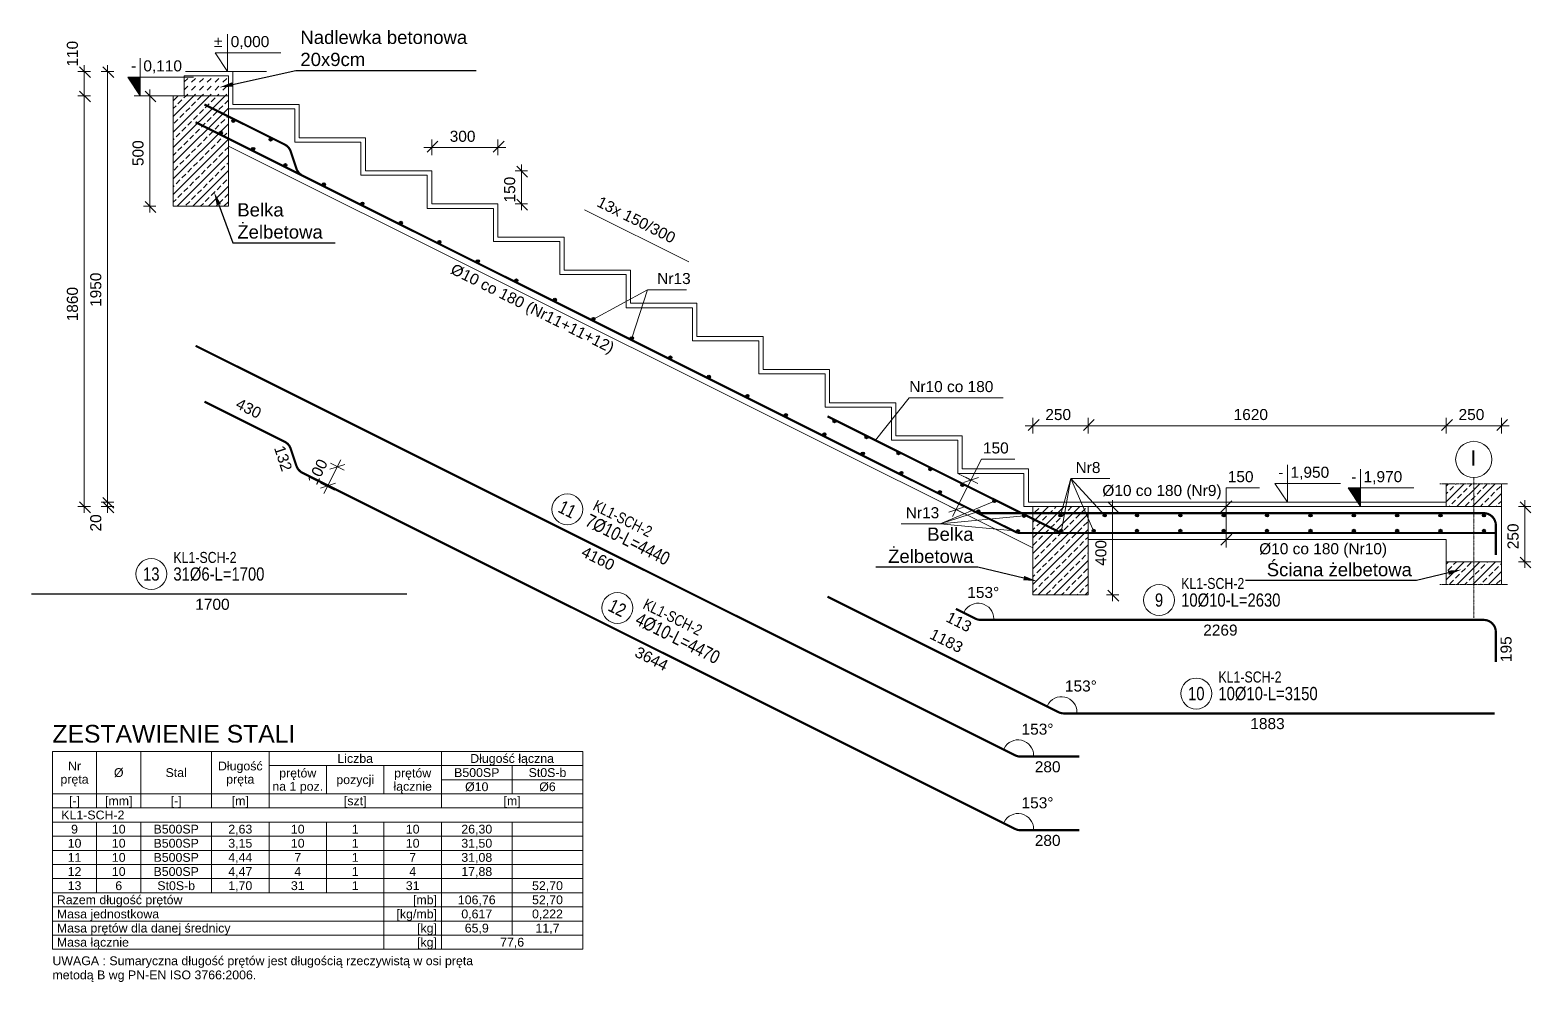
# Model space of a CAD drawing. Header units: millimetres. Extents: x 647 to 146539, y -131215 to 59.
# Drawn here: x 67405 to 74197, y -52421 to -48110 of the extents above; entities that cross this region are included whole.
import ezdxf
from ezdxf import colors
from ezdxf.entities.mleader import LeaderData, LeaderLine
from ezdxf.enums import TextEntityAlignment as Align
from ezdxf.math import Vec2, Vec3

# ---------------------------------------------------------------- set-up
doc = ezdxf.new("R2010")
doc.units = ezdxf.units.MM
for name, pattern in [('_DASH', [10, 8, -2]), ('DASHDOT', [1, 0.5, -0.25, 0, -0.25]), ('DASHED', [0.75, 0.5, -0.25])]:
    doc.linetypes.add(name, pattern=pattern)
for name, color, linetype, lineweight in [('e-cad_cienkie', 4, 'Continuous', 9), ('e-cad_opisy', 2, 'Continuous', 18), ('e-cad_prety_widok', 1, 'Continuous', 40), ('G-Bloki', 221, 'Continuous', 5), ('G-Cienka', 4, 'Continuous', 9), ('G-Kreskowanie', 9, 'Continuous', 5), ('G-Obrys', 3, 'Continuous', 20), ('G-Opisy', 2, 'Continuous', 18), ('G-Osie', 6, 'DASHDOT', 9), ('G-Przerywana', 8, 'DASHED', 15), ('G-Strzemiona', 6, 'Continuous', 25), ('G-Wymiary', 4, 'Continuous', 9)]:
    doc.layers.add(name, color=color, linetype=linetype, lineweight=lineweight)
doc.layers.add('e-cad_rzutnie', color=61, linetype='Continuous', lineweight=5, plot=False)
doc.layers.add('G-Prety', color=1, linetype='Continuous')
doc.styles.add('Arial-GG', font='arial.ttf')
doc.styles.add('e-cad_1', font='arial.ttf')
doc.styles.get("Standard").update_dxf_attribs({"font": 'arial.ttf'})
pattern_1 = [(45, (-1487807.43, 726040.95), (-35.355339, 35.355339), []), (45, (-1487772.073, 726040.95), (-35.355339, 35.355339), [25, -12.5])]

# ---------------------------------------------------------------- blocks, each defined once
blk = doc.blocks.new('e-cad_ZelbetOpis_7')
blk.add_circle((5, 4.5), 3.5)
at = {"layer": 'e-cad_opisy', "style": 'e-cad_1', "width": 0.8}
blk.add_attdef('NR', text='', height=3, dxfattribs=at).set_placement((5, 3), align=Align.CENTER)
for tag, p in [('OPIS_1', (10, 3)), ('UWAGI', (10, -6))]:
    blk.add_attdef(tag, p, '', height=3, dxfattribs=at)
at = {"layer": 'e-cad_opisy', "style": 'e-cad_1', "width": 0.8, "flags": 1}
for tag, p in [('SREDNICA', (0, -15)), ('DLUGOSC', (0, -20)), ('SZT', (0, -25)), ('GATUNEK_STALI', (0, -30)), ('KLASA_STALI', (0, -35)), ('OPIS_2', (0, -40)), ('KOD', (0, -50)), ('HAK_1', (0, -55)), ('HAK_2', (0, -60)), ('A', (0, -65)), ('B', (0, -70)), ('C', (0, -75)), ('D', (0, -80)), ('E', (0, -85)), ('F', (0, -90)), ('R', (0, -95)), ('HAK_1_DLUGOSC', (0, -100)), ('HAK_2_DLUGOSC', (0, -105)), ('KIERUNEK', (0, -110))]:
    blk.add_attdef(tag, p, '', height=3, dxfattribs=at)
at = {"layer": 'e-cad_rzutnie', "style": 'e-cad_1', "width": 0.8}
blk.add_attdef('POZYCJA', (10, 7), '', height=2.5, dxfattribs=at)
blk = doc.blocks.new('Z$W@#13FE181F')
at = {"layer": 'G-Prety'}
h = blk.add_hatch(color=2, dxfattribs=at)
edge = h.paths.add_edge_path()
edge.add_arc((-1994.8, 210), 7.05, 0, 360)
h = blk.add_hatch(color=2, dxfattribs=at)
edge = h.paths.add_edge_path()
edge.add_arc((-1794.8, 210), 7.05, 0, 360)
h = blk.add_hatch(color=2, dxfattribs=at)
edge = h.paths.add_edge_path()
edge.add_arc((-1648.6, 210), 7.05, 0, 360)
h = blk.add_hatch(color=2, dxfattribs=at)
edge = h.paths.add_edge_path()
edge.add_arc((-1452.4, 210), 7.05, 0, 360)
h = blk.add_hatch(color=2, dxfattribs=at)
edge = h.paths.add_edge_path()
edge.add_arc((-1256.2, 210), 7.05, 0, 360)
h = blk.add_hatch(color=2, dxfattribs=at)
edge = h.paths.add_edge_path()
edge.add_arc((-1060, 210), 7.05, 0, 360)
h = blk.add_hatch(color=2, dxfattribs=at)
edge = h.paths.add_edge_path()
edge.add_arc((-863.8, 210), 7.05, 0, 360)
h = blk.add_hatch(color=2, dxfattribs=at)
edge = h.paths.add_edge_path()
edge.add_arc((-667.6, 210), 7.05, 0, 360)
h = blk.add_hatch(color=2, dxfattribs=at)
edge = h.paths.add_edge_path()
edge.add_arc((-471.4, 210), 7.05, 0, 360)
h = blk.add_hatch(color=2, dxfattribs=at)
edge = h.paths.add_edge_path()
edge.add_arc((-275.2, 210), 7.05, 0, 360)
h = blk.add_hatch(color=2, dxfattribs=at)
edge = h.paths.add_edge_path()
edge.add_arc((-79, 210), 7.05, 0, 360)
h = blk.add_hatch(color=2, dxfattribs=at)
edge = h.paths.add_edge_path()
edge.add_arc((-1991, 140), 7.05, 0, 360)
h = blk.add_hatch(color=2, dxfattribs=at)
edge = h.paths.add_edge_path()
edge.add_arc((-1844.8, 140), 7.05, 0, 360)
h = blk.add_hatch(color=2, dxfattribs=at)
edge = h.paths.add_edge_path()
edge.add_arc((-1648.6, 140), 7.05, 0, 360)
h = blk.add_hatch(color=2, dxfattribs=at)
edge = h.paths.add_edge_path()
edge.add_arc((-1452.4, 140), 7.05, 0, 360)
h = blk.add_hatch(color=2, dxfattribs=at)
edge = h.paths.add_edge_path()
edge.add_arc((-1256.2, 140), 7.05, 0, 360)
h = blk.add_hatch(color=2, dxfattribs=at)
edge = h.paths.add_edge_path()
edge.add_arc((-1060, 140), 7.05, 0, 360)
h = blk.add_hatch(color=2, dxfattribs=at)
edge = h.paths.add_edge_path()
edge.add_arc((-863.8, 140), 7.05, 0, 360)
h = blk.add_hatch(color=2, dxfattribs=at)
edge = h.paths.add_edge_path()
edge.add_arc((-667.6, 140), 7.05, 0, 360)
h = blk.add_hatch(color=2, dxfattribs=at)
edge = h.paths.add_edge_path()
edge.add_arc((-471.4, 140), 7.05, 0, 360)
h = blk.add_hatch(color=2, dxfattribs=at)
edge = h.paths.add_edge_path()
edge.add_arc((-275.2, 140), 7.05, 0, 360)
h = blk.add_hatch(color=2, dxfattribs=at)
edge = h.paths.add_edge_path()
edge.add_arc((-79, 140), 7.05, 0, 360)
at = {"layer": 'G-Prety', "color": 2}
for centre in [(-1994.8, 210), (-1794.8, 210), (-1648.6, 210), (-1452.4, 210), (-1256.2, 210), (-1060, 210), (-863.8, 210), (-667.6, 210), (-471.4, 210), (-275.2, 210), (-79, 210), (-1991, 140), (-1844.8, 140), (-1648.6, 140), (-1452.4, 140), (-1256.2, 140), (-1060, 140), (-863.8, 140), (-667.6, 140), (-471.4, 140), (-275.2, 140), (-79, 140)]:
    blk.add_circle(centre, 7.05, dxfattribs=at)

msp = doc.modelspace()

# ---------------------------------------------------------------- hatches: boundary and pattern name
at = {"layer": 'G-Kreskowanie'}
for points in [[(67903.85, -48323.05), (67847.4, -48323.05), (67903.85, -48407.72)], [(73425.27, -50183.04), (73368.82, -50183.04), (73425.27, -50267.71)]]:
    msp.add_hatch(color=256, dxfattribs=at).paths.add_polyline_path(points)
h = msp.add_hatch(dxfattribs=at)
h.set_pattern_fill('DASH', color=256, scale=200, angle=45, style=0)
h.set_pattern_definition([(45, (-1487887.428, 726040.948), (0, 35.35533906), [25, -25])])
h.paths.add_polyline_path([(68302.65, -48317.72), (68102.65, -48317.72), (68102.65, -48407.72), (68302.65, -48407.72)])
at = {"layer": 'G-Kreskowanie', "ltscale": 0.8}
h = msp.add_hatch(dxfattribs=at)
h.set_pattern_fill('ANSI33', color=256, scale=200, style=0)
h.set_pattern_definition([(45, (-1487887.43, 726040.95), (-35.355339, 35.355339), []), (45, (-1487852.073, 726040.95), (-35.355339, 35.355339), [25, -12.5])])
h.paths.add_polyline_path([(68302.65, -48907.72), (68302.65, -48407.72), (68052.65, -48407.72), (68052.65, -48907.72)])
at = {"layer": 'G-Kreskowanie'}
h = msp.add_hatch(color=256, dxfattribs=at)
edge = h.paths.add_edge_path()
edge.add_arc((68324.73, -48521.24), 7.05, 0, 360)
h = msp.add_hatch(color=256, dxfattribs=at)
edge = h.paths.add_edge_path()
edge.add_arc((68268.64, -48575.93), 7.05, 0, 360)
h = msp.add_hatch(color=256, dxfattribs=at)
edge = h.paths.add_edge_path()
edge.add_arc((68493.73, -48605.74), 7.05, 0, 360)
h = msp.add_hatch(color=256, dxfattribs=at)
edge = h.paths.add_edge_path()
edge.add_arc((68414.64, -48648.93), 7.05, 0, 360)
h = msp.add_hatch(color=256, dxfattribs=at)
edge = h.paths.add_edge_path()
edge.add_arc((68560.64, -48721.93), 7.05, 0, 360)
h = msp.add_hatch(color=256, dxfattribs=at)
edge = h.paths.add_edge_path()
edge.add_arc((68734.84, -48809.03), 7.05, 0, 360)
h = msp.add_hatch(color=256, dxfattribs=at)
edge = h.paths.add_edge_path()
edge.add_arc((68909.04, -48896.13), 7.05, 0, 360)
h = msp.add_hatch(color=256, dxfattribs=at)
edge = h.paths.add_edge_path()
edge.add_arc((69083.23, -48983.23), 7.05, 0, 360)
h = msp.add_hatch(color=256, dxfattribs=at)
edge = h.paths.add_edge_path()
edge.add_arc((69257.43, -49070.33), 7.05, 0, 360)
h = msp.add_hatch(color=256, dxfattribs=at)
edge = h.paths.add_edge_path()
edge.add_arc((69431.63, -49157.42), 7.05, 0, 360)
h = msp.add_hatch(color=256, dxfattribs=at)
edge = h.paths.add_edge_path()
edge.add_arc((69605.83, -49244.52), 7.05, 0, 360)
h = msp.add_hatch(color=256, dxfattribs=at)
edge = h.paths.add_edge_path()
edge.add_arc((69780.02, -49331.62), 7.05, 0, 360)
h = msp.add_hatch(color=256, dxfattribs=at)
edge = h.paths.add_edge_path()
edge.add_arc((69954.22, -49418.72), 7.05, 0, 360)
h = msp.add_hatch(color=256, dxfattribs=at)
edge = h.paths.add_edge_path()
edge.add_arc((70128.42, -49505.82), 7.05, 0, 360)
h = msp.add_hatch(color=256, dxfattribs=at)
edge = h.paths.add_edge_path()
edge.add_arc((70302.62, -49592.92), 7.05, 0, 360)
h = msp.add_hatch(color=256, dxfattribs=at)
edge = h.paths.add_edge_path()
edge.add_arc((70476.82, -49680.02), 7.05, 0, 360)
h = msp.add_hatch(color=256, dxfattribs=at)
edge = h.paths.add_edge_path()
edge.add_arc((70651.01, -49767.12), 7.05, 0, 360)
h = msp.add_hatch(color=256, dxfattribs=at)
edge = h.paths.add_edge_path()
edge.add_arc((70825.21, -49854.22), 7.05, 0, 360)
h = msp.add_hatch(color=256, dxfattribs=at)
edge = h.paths.add_edge_path()
edge.add_arc((71045.35, -49881.55), 7.05, 0, 360)
h = msp.add_hatch(color=256, dxfattribs=at)
edge = h.paths.add_edge_path()
edge.add_arc((70999.41, -49941.31), 7.05, 0, 360)
h = msp.add_hatch(color=256, dxfattribs=at)
edge = h.paths.add_edge_path()
edge.add_arc((71189.98, -49953.86), 7.05, 0, 360)
h = msp.add_hatch(color=256, dxfattribs=at)
edge = h.paths.add_edge_path()
edge.add_arc((71173.61, -50028.41), 7.05, 0, 360)
h = msp.add_hatch(color=256, dxfattribs=at)
edge = h.paths.add_edge_path()
edge.add_arc((71334.6, -50026.18), 7.05, 0, 360)
h = msp.add_hatch(color=256, dxfattribs=at)
edge = h.paths.add_edge_path()
edge.add_arc((71347.8, -50115.51), 7.05, 0, 360)
h = msp.add_hatch(color=256, dxfattribs=at)
edge = h.paths.add_edge_path()
edge.add_arc((71479.23, -50098.49), 7.05, 0, 360)
h = msp.add_hatch(color=256, dxfattribs=at)
edge = h.paths.add_edge_path()
edge.add_arc((71623.85, -50170.8), 7.05, 0, 360)
h = msp.add_hatch(dxfattribs=at)
h.set_pattern_fill('ANSI33', color=256, scale=200, style=0)
h.set_pattern_definition(pattern_1)
h.paths.add_polyline_path([(73812.65, -50164.85), (74062.65, -50164.85), (74062.65, -50267.72), (73812.65, -50267.72)])
h = msp.add_hatch(color=256, dxfattribs=at)
edge = h.paths.add_edge_path()
edge.add_arc((71522, -50202.61), 7.05, 0, 360)
h = msp.add_hatch(color=256, dxfattribs=at)
edge = h.paths.add_edge_path()
edge.add_arc((71768.48, -50243.11), 7.05, 0, 360)
h = msp.add_hatch(color=256, dxfattribs=at)
edge = h.paths.add_edge_path()
edge.add_arc((71696.2, -50289.71), 7.05, 0, 360)
h = msp.add_hatch(color=256, dxfattribs=at)
edge = h.paths.add_edge_path()
edge.add_arc((71902.65, -50310.19), 7.05, 0, 360)
at = {"layer": 'G-Kreskowanie', "ltscale": 0.8}
h = msp.add_hatch(dxfattribs=at)
h.set_pattern_fill('ANSI33', color=256, scale=200, style=0)
h.set_pattern_definition([(45, (-265258.766, -39218.98), (-35.355339, 35.355339), []), (45, (-265223.41, -39218.98), (-35.355339, 35.355339), [25, -12.5])])
h.paths.add_polyline_path([(71942.65, -50667.72), (72192.65, -50667.72), (72192.65, -50267.72), (71942.65, -50267.72)])
at = {"layer": 'G-Kreskowanie'}
h = msp.add_hatch(color=256, dxfattribs=at)
edge = h.paths.add_edge_path()
edge.add_arc((71875.09, -50379.15), 7.05, 0, 360)
h = msp.add_hatch(dxfattribs=at)
h.set_pattern_fill('ANSI33', color=256, scale=200, style=0)
h.set_pattern_definition(pattern_1)
h.paths.add_polyline_path([(73812.65, -50620.58), (74062.65, -50620.58), (74062.65, -50517.72), (73812.65, -50517.72)])

# ---------------------------------------------------------------- linework, layer by layer
at = {"layer": 'e-cad_cienkie', "ltscale": 0.8}
for points in [[(67506.57, -51568.55), (67706.57, -51568.55), (67706.57, -51376.55), (67506.57, -51376.55)], [(67706.57, -51568.55), (67906.57, -51568.55), (67906.57, -51376.55), (67706.57, -51376.55)], [(67906.57, -51568.55), (68226.57, -51568.55), (68226.57, -51376.55), (67906.57, -51376.55)], [(68226.57, -51568.55), (68486.57, -51568.55), (68486.57, -51376.55), (68226.57, -51376.55)], [(68486.57, -51440.55), (69266.57, -51440.55), (69266.57, -51376.55), (68486.57, -51376.55)], [(69266.57, -51440.55), (69906.57, -51440.55), (69906.57, -51376.55), (69266.57, -51376.55)], [(68486.57, -51568.55), (68746.57, -51568.55), (68746.57, -51440.55), (68486.57, -51440.55)], [(68746.57, -51568.55), (69006.57, -51568.55), (69006.57, -51440.55), (68746.57, -51440.55)], [(69006.57, -51568.55), (69266.57, -51568.55), (69266.57, -51440.55), (69006.57, -51440.55)], [(69266.57, -51504.55), (69586.57, -51504.55), (69586.57, -51440.55), (69266.57, -51440.55)], [(69586.57, -51504.55), (69906.57, -51504.55), (69906.57, -51440.55), (69586.57, -51440.55)], [(69266.57, -51568.55), (69586.57, -51568.55), (69586.57, -51504.55), (69266.57, -51504.55)], [(69586.57, -51568.55), (69906.57, -51568.55), (69906.57, -51504.55), (69586.57, -51504.55)], [(67506.57, -51632.55), (67706.57, -51632.55), (67706.57, -51568.55), (67506.57, -51568.55)], [(67706.57, -51632.55), (67906.57, -51632.55), (67906.57, -51568.55), (67706.57, -51568.55)], [(67906.57, -51632.55), (68226.57, -51632.55), (68226.57, -51568.55), (67906.57, -51568.55)], [(68226.57, -51632.55), (68486.57, -51632.55), (68486.57, -51568.55), (68226.57, -51568.55)], [(68486.57, -51632.55), (69266.57, -51632.55), (69266.57, -51568.55), (68486.57, -51568.55)], [(69266.57, -51632.55), (69906.57, -51632.55), (69906.57, -51568.55), (69266.57, -51568.55)], [(67506.57, -51696.55), (69906.57, -51696.55), (69906.57, -51632.55), (67506.57, -51632.55)], [(67506.57, -51760.55), (67706.57, -51760.55), (67706.57, -51696.55), (67506.57, -51696.55)], [(67706.57, -51760.55), (67906.57, -51760.55), (67906.57, -51696.55), (67706.57, -51696.55)], [(67906.57, -51760.55), (68226.57, -51760.55), (68226.57, -51696.55), (67906.57, -51696.55)], [(68226.57, -51760.55), (68486.57, -51760.55), (68486.57, -51696.55), (68226.57, -51696.55)], [(68486.57, -51760.55), (68746.57, -51760.55), (68746.57, -51696.55), (68486.57, -51696.55)], [(68746.57, -51760.55), (69006.57, -51760.55), (69006.57, -51696.55), (68746.57, -51696.55)], [(69006.57, -51760.55), (69266.57, -51760.55), (69266.57, -51696.55), (69006.57, -51696.55)], [(69266.57, -51760.55), (69586.57, -51760.55), (69586.57, -51696.55), (69266.57, -51696.55)], [(69586.57, -51760.55), (69906.57, -51760.55), (69906.57, -51696.55), (69586.57, -51696.55)], [(67506.57, -51824.55), (67706.57, -51824.55), (67706.57, -51760.55), (67506.57, -51760.55)], [(67706.57, -51824.55), (67906.57, -51824.55), (67906.57, -51760.55), (67706.57, -51760.55)], [(67906.57, -51824.55), (68226.57, -51824.55), (68226.57, -51760.55), (67906.57, -51760.55)], [(68226.57, -51824.55), (68486.57, -51824.55), (68486.57, -51760.55), (68226.57, -51760.55)], [(68486.57, -51824.55), (68746.57, -51824.55), (68746.57, -51760.55), (68486.57, -51760.55)], [(68746.57, -51824.55), (69006.57, -51824.55), (69006.57, -51760.55), (68746.57, -51760.55)], [(69006.57, -51824.55), (69266.57, -51824.55), (69266.57, -51760.55), (69006.57, -51760.55)], [(69266.57, -51824.55), (69586.57, -51824.55), (69586.57, -51760.55), (69266.57, -51760.55)], [(69586.57, -51824.55), (69906.57, -51824.55), (69906.57, -51760.55), (69586.57, -51760.55)], [(67506.57, -51888.55), (67706.57, -51888.55), (67706.57, -51824.55), (67506.57, -51824.55)], [(67706.57, -51888.55), (67906.57, -51888.55), (67906.57, -51824.55), (67706.57, -51824.55)], [(67906.57, -51888.55), (68226.57, -51888.55), (68226.57, -51824.55), (67906.57, -51824.55)], [(68226.57, -51888.55), (68486.57, -51888.55), (68486.57, -51824.55), (68226.57, -51824.55)], [(68486.57, -51888.55), (68746.57, -51888.55), (68746.57, -51824.55), (68486.57, -51824.55)], [(68746.57, -51888.55), (69006.57, -51888.55), (69006.57, -51824.55), (68746.57, -51824.55)], [(69006.57, -51888.55), (69266.57, -51888.55), (69266.57, -51824.55), (69006.57, -51824.55)], [(69266.57, -51888.55), (69586.57, -51888.55), (69586.57, -51824.55), (69266.57, -51824.55)], [(69586.57, -51888.55), (69906.57, -51888.55), (69906.57, -51824.55), (69586.57, -51824.55)], [(67506.57, -51952.55), (67706.57, -51952.55), (67706.57, -51888.55), (67506.57, -51888.55)], [(67506.57, -52016.55), (67706.57, -52016.55), (67706.57, -51952.55), (67506.57, -51952.55)], [(67706.57, -51952.55), (67906.57, -51952.55), (67906.57, -51888.55), (67706.57, -51888.55)], [(67706.57, -52016.55), (67906.57, -52016.55), (67906.57, -51952.55), (67706.57, -51952.55)], [(67906.57, -51952.55), (68226.57, -51952.55), (68226.57, -51888.55), (67906.57, -51888.55)], [(67906.57, -52016.55), (68226.57, -52016.55), (68226.57, -51952.55), (67906.57, -51952.55)], [(68226.57, -51952.55), (68486.57, -51952.55), (68486.57, -51888.55), (68226.57, -51888.55)], [(68226.57, -52016.55), (68486.57, -52016.55), (68486.57, -51952.55), (68226.57, -51952.55)], [(68486.57, -51952.55), (68746.57, -51952.55), (68746.57, -51888.55), (68486.57, -51888.55)], [(68486.57, -52016.55), (68746.57, -52016.55), (68746.57, -51952.55), (68486.57, -51952.55)], [(68746.57, -51952.55), (69006.57, -51952.55), (69006.57, -51888.55), (68746.57, -51888.55)], [(68746.57, -52016.55), (69006.57, -52016.55), (69006.57, -51952.55), (68746.57, -51952.55)], [(69006.57, -51952.55), (69266.57, -51952.55), (69266.57, -51888.55), (69006.57, -51888.55)], [(69006.57, -52016.55), (69266.57, -52016.55), (69266.57, -51952.55), (69006.57, -51952.55)], [(69266.57, -51952.55), (69586.57, -51952.55), (69586.57, -51888.55), (69266.57, -51888.55)], [(69266.57, -52016.55), (69586.57, -52016.55), (69586.57, -51952.55), (69266.57, -51952.55)], [(69586.57, -51952.55), (69906.57, -51952.55), (69906.57, -51888.55), (69586.57, -51888.55)], [(69586.57, -52016.55), (69906.57, -52016.55), (69906.57, -51952.55), (69586.57, -51952.55)], [(67506.57, -52080.55), (69006.57, -52080.55), (69006.57, -52016.55), (67506.57, -52016.55)], [(69006.57, -52080.55), (69266.57, -52080.55), (69266.57, -52016.55), (69006.57, -52016.55)], [(69266.57, -52080.55), (69586.57, -52080.55), (69586.57, -52016.55), (69266.57, -52016.55)], [(69586.57, -52080.55), (69906.57, -52080.55), (69906.57, -52016.55), (69586.57, -52016.55)], [(67506.57, -52144.55), (69006.57, -52144.55), (69006.57, -52080.55), (67506.57, -52080.55)], [(69006.57, -52144.55), (69266.57, -52144.55), (69266.57, -52080.55), (69006.57, -52080.55)], [(69266.57, -52144.55), (69586.57, -52144.55), (69586.57, -52080.55), (69266.57, -52080.55)], [(69586.57, -52144.55), (69906.57, -52144.55), (69906.57, -52080.55), (69586.57, -52080.55)], [(67506.57, -52208.55), (69006.57, -52208.55), (69006.57, -52144.55), (67506.57, -52144.55)], [(69006.57, -52208.55), (69266.57, -52208.55), (69266.57, -52144.55), (69006.57, -52144.55)], [(69266.57, -52208.55), (69586.57, -52208.55), (69586.57, -52144.55), (69266.57, -52144.55)], [(69586.57, -52208.55), (69906.57, -52208.55), (69906.57, -52144.55), (69586.57, -52144.55)], [(67506.57, -52272.55), (69006.57, -52272.55), (69006.57, -52208.55), (67506.57, -52208.55)], [(69006.57, -52272.55), (69266.57, -52272.55), (69266.57, -52208.55), (69006.57, -52208.55)], [(69266.57, -52272.55), (69906.57, -52272.55), (69906.57, -52208.55), (69266.57, -52208.55)]]:
    msp.add_lwpolyline(points, close=True, dxfattribs=at)
at = {"layer": 'e-cad_prety_widok'}
for points in [[(72152.65, -51400.04, 10, 10, 0), (71887.31, -51400.04, 10, 10, 0), (71880.94, -51399.67, 10, 10, 0), (71874.67, -51398.57, 10, 10, 0), (71868.56, -51396.75, 10, 10, 0), (71862.71, -51394.23, 10, 10, 0), (68154.32, -49540.04, 10, 10, 0)], [(72152.65, -51733.48, 10, 10, 0), (71887.31, -51733.48, 10, 10, 0), (71880.94, -51733.11, 10, 10, 0), (71874.67, -51732.01, 10, 10, 0), (71868.56, -51730.19, 10, 10, 0), (71862.71, -51727.67, 10, 10, 0), (68638.2, -50115.42, 10, 10, -0.198937), (68610.62, -50083.62, 10, 10, 0), (68584.78, -50006.09, 10, 10, 0.198652), (68557.19, -49974.29, 10, 10, 0), (68194.57, -49792.98, 10, 10, 0)], [(69111.13, -50663.26, 6, 6, 0), (67411.13, -50663.26, 12, 12, 0)], [(74032.65, -51204.6, 10, 10, 0), (72083.55, -51204.6, 10, 10, -0.116401), (72058.95, -51198.79, 10, 10, 0), (71013.53, -50676.08, 10, 10, 0)], [(74037.65, -50971.16, 10, 10, 0), (74037.65, -50836.16, 10, 10, 0.414137), (73982.65, -50781.16, 10, 10, 0), (71707.31, -50781.16, 10, 10, 0), (71700.94, -50780.79, 10, 10, 0), (71694.67, -50779.69, 10, 10, 0), (71688.56, -50777.87, 10, 10, 0), (71682.71, -50775.35, 10, 10, 0), (71594.32, -50731.16, 10, 10, 0)]]:
    msp.add_lwpolyline(points, format="xyseb", dxfattribs=at)
at = {"layer": 'G-Cienka'}
for p, q in [((67628.67, -48276.55), (67678.06, -48325.94)), ((67649.84, -48435.94), (67649.84, -48269.5)), ((67734.51, -48276.55), (67783.9, -48325.94)), ((67755.68, -50275.94), (67755.68, -48269.5)), ((67678.06, -48297.72), (67621.62, -48297.72)), ((67783.9, -48297.72), (67727.46, -48297.72)), ((67678.06, -48407.72), (67621.62, -48407.72)), ((67678.06, -48407.72), (67621.62, -48407.72)), ((67628.67, -48386.55), (67678.06, -48435.94)), ((67628.67, -48386.55), (67678.06, -48435.94)), ((67649.84, -48379.5), (67649.84, -50295.94)), ((67975.03, -48407.72), (67918.59, -48407.72)), ((67925.64, -48386.55), (67975.03, -48435.94)), ((67946.81, -48379.5), (67946.81, -48935.94)), ((69201.48, -48663.05), (69250.87, -48613.66)), ((69222.65, -48677.16), (69222.65, -48606.6)), ((69501.48, -48663.05), (69550.87, -48613.66)), ((69522.65, -48677.16), (69522.65, -48606.6)), ((69557.93, -48641.88), (69187.37, -48641.88)), ((69656.71, -48747.72), (69600.27, -48747.72)), ((69607.32, -48726.55), (69656.71, -48775.94)), ((69628.49, -48719.5), (69628.49, -48925.94)), ((67925.64, -48886.55), (67975.03, -48935.94)), ((69656.71, -48897.72), (69600.27, -48897.72)), ((69607.32, -48876.55), (69656.71, -48925.94)), ((67975.03, -48907.72), (67918.59, -48907.72)), ((72227.93, -49901.73), (71907.37, -49901.73)), ((71921.48, -49922.9), (71970.87, -49873.51)), ((71942.65, -49937.01), (71942.65, -49866.45)), ((73847.93, -49901.73), (72157.37, -49901.73)), ((72171.48, -49922.9), (72220.87, -49873.51)), ((72171.48, -49922.9), (72220.87, -49873.51)), ((72192.65, -49937.01), (72192.65, -49866.45)), ((72192.65, -49937.01), (72192.65, -49866.45)), ((74097.93, -49901.73), (73777.37, -49901.73)), ((73791.48, -49922.9), (73840.87, -49873.51)), ((73812.65, -49937.01), (73812.65, -49866.45)), ((74041.48, -49922.9), (74090.87, -49873.51)), ((74041.48, -49922.9), (74090.87, -49873.51)), ((74062.65, -49937.01), (74062.65, -49866.45)), ((74062.65, -49937.01), (74062.65, -49866.45)), ((71579.79, -50313.44), (71709.98, -50053.06)), ((71709.98, -50053.06), (71861.07, -50053.06)), ((68735.27, -50208.98), (68811.54, -50056.44)), ((68829.23, -50076.84), (68762.29, -50099.15)), ((68764.2, -50072.22), (68827.32, -50103.78)), ((68719.49, -50161.64), (68782.61, -50193.2)), ((68786.75, -50161.8), (68719.81, -50184.11)), ((71629.18, -50158.88), (71696.12, -50136.56)), ((71694.21, -50163.5), (71631.09, -50131.94)), ((72817.65, -50453), (72817.65, -50183.06)), ((72817.65, -50183.06), (72968.74, -50183.06)), ((73812.65, -50267.72), (73812.65, -50164.85)), ((74062.65, -50267.72), (74062.65, -50164.85)), ((67628.67, -50246.55), (67678.06, -50295.94)), ((67783.9, -50247.72), (67727.46, -50247.72)), ((67783.9, -50247.72), (67727.46, -50247.72)), ((67734.51, -50226.55), (67783.9, -50275.94)), ((67734.51, -50226.55), (67783.9, -50275.94)), ((67734.51, -50246.55), (67783.9, -50295.94)), ((67755.68, -50219.5), (67755.68, -50295.94)), ((72282.32, -50246.55), (72331.71, -50295.94)), ((72303.49, -50239.5), (72303.49, -50695.94)), ((72792.7, -50292.67), (72842.6, -50242.77)), ((74147.32, -50246.55), (74196.71, -50295.94)), ((74168.49, -50239.5), (74168.49, -50545.94)), ((67678.06, -50267.72), (67621.62, -50267.72)), ((67783.9, -50267.72), (67727.46, -50267.72)), ((71562.1, -50293.04), (71629.04, -50270.72)), ((71627.13, -50297.66), (71564.01, -50266.1)), ((72331.71, -50267.72), (72275.27, -50267.72)), ((72852.93, -50267.72), (72782.37, -50267.72)), ((74196.71, -50267.72), (74140.27, -50267.72)), ((72792.7, -50442.67), (72842.6, -50392.77)), ((72852.93, -50417.72), (72782.37, -50417.72)), ((73812.65, -50517.72), (73812.65, -50620.58)), ((74062.65, -50517.72), (74062.65, -50620.58)), ((74196.71, -50517.72), (74140.27, -50517.72)), ((74147.32, -50496.55), (74196.71, -50545.94)), ((72282.32, -50646.55), (72331.71, -50695.94)), ((72331.71, -50667.72), (72275.27, -50667.72))]:
    msp.add_line(p, q, dxfattribs=at)
at = {"layer": 'G-Cienka', "linetype": '_DASH'}
for p, q in [((71602.65, -50117.72), (71662.65, -50147.72)), ((73784.43, -50164.85), (74090.87, -50164.85)), ((73784.43, -50620.58), (74090.87, -50620.58))]:
    msp.add_line(p, q, dxfattribs=at)
at = {"layer": 'G-Cienka'}
msp.add_lwpolyline([(73812.65, -50247.72), (71922.65, -50247.72), (71922.65, -50097.72), (71622.65, -50097.72), (71622.65, -49947.72), (71322.65, -49947.72), (71322.65, -49797.72), (71022.65, -49797.72), (71022.65, -49647.72), (70722.65, -49647.72), (70722.65, -49497.72), (70422.65, -49497.72), (70422.65, -49347.72), (70122.65, -49347.72), (70122.65, -49197.72), (69822.65, -49197.72), (69822.65, -49047.72), (69522.65, -49047.72), (69522.65, -48897.72), (69222.65, -48897.72), (69222.65, -48747.72), (68922.65, -48747.72), (68922.65, -48597.72), (68622.65, -48597.72), (68622.65, -48447.72), (68322.65, -48447.72), (68322.65, -48297.72), (68109.07, -48297.72)], dxfattribs=at)
at = {"layer": 'G-Obrys'}
for points in [[(68302.65, -48407.72), (68302.65, -48317.72), (68102.65, -48317.72), (68102.65, -48407.72)], [(74062.65, -50267.72), (71902.65, -50267.72), (71902.65, -50117.72), (71602.65, -50117.72), (71602.65, -49967.72), (71302.65, -49967.72), (71302.65, -49817.72), (71002.65, -49817.72), (71002.65, -49667.72), (70702.65, -49667.72), (70702.65, -49517.72), (70402.65, -49517.72), (70402.65, -49367.72), (70102.65, -49367.72), (70102.65, -49217.72), (69802.65, -49217.72), (69802.65, -49067.72), (69502.65, -49067.72), (69502.65, -48917.72), (69202.65, -48917.72), (69202.65, -48767.72), (68902.65, -48767.72), (68902.65, -48617.72), (68602.65, -48617.72), (68602.65, -48467.72), (68302.65, -48467.72), (68302.65, -48407.72), (68052.65, -48407.72), (68052.65, -48557.72), (68052.65, -48557.72), (68052.65, -48907.72), (68302.65, -48907.72), (68302.65, -48635.43), (71942.65, -50455.42), (71942.65, -50455.42), (71942.65, -50667.72), (72192.65, -50667.72), (72192.65, -50417.72), (73812.65, -50417.72), (73812.65, -50517.72), (74062.65, -50517.72), (74062.65, -50267.72)]]:
    msp.add_lwpolyline(points, dxfattribs=at)
at = {"layer": 'G-Opisy'}
for p, q in [((68299.01, -48128.37), (68299.01, -48297.72)), ((68299.01, -48297.72), (68242.56, -48213.05)), ((68242.56, -48213.05), (68539.78, -48213.05)), ((67903.85, -48238.37), (67903.85, -48407.72)), ((67903.85, -48407.72), (67847.4, -48323.05)), ((67847.4, -48323.05), (68144.62, -48323.05)), ((68228.45, -48297.72), (68475.41, -48297.72)), ((67875.64, -48407.72), (68122.6, -48407.72)), ((69914.24, -48924.37), (70385.71, -49160.1)), ((70198.98, -49286.01), (69954.23, -49418.73)), ((70198.98, -49286.01), (70128.43, -49505.83)), ((70198.98, -49286.01), (70375.36, -49286.01)), ((71383.62, -49775.08), (71230.91, -49967.88)), ((71383.62, -49775.08), (71808.03, -49775.08)), ((73094.69, -50078.37), (73094.69, -50247.72)), ((73425.27, -50098.37), (73425.27, -50267.72)), ((72115.07, -50141.62), (72067.84, -50307.71)), ((72115.07, -50141.62), (72071.64, -50377.71)), ((72115.07, -50141.62), (72291.45, -50141.62)), ((72115.07, -50141.62), (72267.84, -50307.71)), ((72115.07, -50141.62), (72217.84, -50377.71)), ((73094.69, -50247.72), (73038.24, -50163.05)), ((73038.24, -50163.05), (73335.46, -50163.05)), ((73425.27, -50267.72), (73368.82, -50183.05)), ((73368.82, -50183.05), (73666.04, -50183.05)), ((71523.12, -50346.31), (71768.48, -50243.11)), ((73615.73, -50247.72), (73812.65, -50247.72)), ((71523.12, -50346.31), (71696.2, -50289.71)), ((71523.12, -50346.31), (71902.65, -50310.19)), ((71346.74, -50346.31), (71523.12, -50346.31)), ((71523.12, -50346.31), (71875.09, -50379.15))]:
    msp.add_line(p, q, dxfattribs=at)
for points in [[(71766.05, -50776.16, 0.791411), (71632.4, -50744.61)], [(72142.3, -51199.6, 0.791411), (72008.65, -51168.05)], [(71946.05, -51395.04, 0.791411), (71812.4, -51363.49)], [(71946.05, -51728.48, 0.791411), (71812.4, -51696.93)]]:
    msp.add_lwpolyline(points, format="xyb", dxfattribs=at)
msp.add_circle((73937.64, -50054.34), 81.72, dxfattribs=at)
at = {"layer": 'G-Osie', "ltscale": 0.3}
msp.add_line((73937.65, -50772.25), (73937.65, -50136.08), dxfattribs=at)
at = {"layer": 'G-Prety', "const_width": 10}
for points in [[(72152.65, -50387.72), (71887.31, -50387.72), (71880.94, -50387.35), (71874.67, -50386.25), (71868.56, -50384.43), (71862.71, -50381.91), (68638.2, -48769.66, -0.198937), (68610.62, -48737.86), (68584.78, -48660.33, 0.198652), (68557.19, -48628.53), (68194.57, -48447.22)], [(74032.65, -50387.72), (72083.55, -50387.72, -0.116401), (72058.95, -50381.91), (71013.53, -49859.2)], [(74037.65, -50487.72), (74037.65, -50352.72, 0.414137), (73982.65, -50297.72), (71707.31, -50297.72), (71700.94, -50297.35), (71694.67, -50296.25), (71688.56, -50294.43), (71682.71, -50291.91), (71594.32, -50247.72)]]:
    msp.add_lwpolyline(points, format="xyb", dxfattribs=at)
msp.add_lwpolyline([(72152.65, -50387.72), (71887.31, -50387.72), (71880.94, -50387.35), (71874.67, -50386.25), (71868.56, -50384.43), (71862.71, -50381.91), (68154.32, -48527.72)], dxfattribs=at)
at = {"layer": 'G-Prety'}
for centre in [(68324.73, -48521.24), (68268.64, -48575.93), (68493.73, -48605.74), (68414.64, -48648.93), (68560.64, -48721.93), (68734.84, -48809.03), (68909.04, -48896.13), (69083.23, -48983.23), (69257.43, -49070.33), (69431.63, -49157.42), (69605.83, -49244.52), (69780.02, -49331.62), (69954.22, -49418.72), (70128.42, -49505.82), (70302.62, -49592.92), (70476.82, -49680.02), (70651.01, -49767.12), (70825.21, -49854.22), (71045.35, -49881.55), (70999.41, -49941.31), (71189.98, -49953.86), (71173.61, -50028.41), (71334.6, -50026.18), (71347.8, -50115.51), (71479.23, -50098.49), (71623.85, -50170.8), (71522, -50202.61), (71768.48, -50243.11), (71696.2, -50289.71), (71902.65, -50310.19), (71875.09, -50379.15)]:
    msp.add_circle(centre, 7.05, dxfattribs=at)
at = {"layer": 'G-Przerywana', "ltscale": 0.8}
for p, q in [((68302.65, -48635.43), (68302.65, -48467.72)), ((71942.65, -50455.42), (71942.65, -50267.72)), ((72192.65, -50417.72), (72192.65, -50267.72))]:
    msp.add_line(p, q, dxfattribs=at)

# ---------------------------------------------------------------- block references
at = {"layer": 'G-Bloki', "ltscale": 0.8, "xscale": 20, "yscale": 20, "zscale": 20, "rotation": 333.4350106242057}
for p, values in [((69706.73, -50316.24), {'OPIS_1': '7%%c10-L=4440', 'NR': '11', 'POZYCJA': 'KL1-SCH-2'}), ((69933.15, -50762.89), {'OPIS_1': '4%%c10-L=4470', 'NR': '12', 'POZYCJA': 'KL1-SCH-2'})]:
    msp.add_blockref('e-cad_ZelbetOpis_7', p, dxfattribs=at).add_auto_attribs(values)
at = {"layer": 'G-Bloki', "ltscale": 0.8}
msp.add_blockref('Z$W@#13FE181F', (74062.65, -50517.72), dxfattribs=at)
at = {"layer": 'G-Bloki', "ltscale": 0.8, "xscale": 20, "yscale": 20, "zscale": 20}
for p, values in [((67853.81, -50663.26), {'OPIS_1': '31%%c6-L=1700', 'NR': '13', 'POZYCJA': 'KL1-SCH-2'}), ((72413.83, -50781.16), {'OPIS_1': '10%%c10-L=2630', 'NR': '9', 'POZYCJA': 'KL1-SCH-2'}), ((72582.33, -51204.6), {'OPIS_1': '10%%c10-L=3150', 'NR': '10', 'POZYCJA': 'KL1-SCH-2'})]:
    msp.add_blockref('e-cad_ZelbetOpis_7', p, dxfattribs=at).add_auto_attribs(values)

# ---------------------------------------------------------------- texts
at = {"layer": 'e-cad_opisy', "ltscale": 0.8, "style": 'e-cad_1'}
for s, height, p in [('ZESTAWIENIE STALI', 80, (67506.57, -51336.55)), ('KL1-SCH-2', 40, (67546.57, -51684.55)), ('Razem długość prętów', 40, (67526.57, -52068.55)), ('Masa jednostkowa', 40, (67526.57, -52132.55)), ('Masa prętów dla danej średnicy', 40, (67526.57, -52196.55)), ('Masa łącznie', 40, (67526.57, -52260.55)), ('UWAGA : Sumaryczna długość prętów jest długością rzeczywistą w osi pręta', 40, (67506.57, -52344.55)), ('metodą B wg PN-EN ISO 3766:2006.', 40, (67506.57, -52408.55))]:
    msp.add_text(s, height=height, dxfattribs=at).set_placement(p)
for s, p in [('Liczba', (68876.57, -51428.55)), ('Długość łączna', (69586.57, -51428.55)), ('Nr', (67606.57, -51462.55)), ('%%c', (67806.57, -51492.55)), ('Stal', (68066.57, -51492.55)), ('Długość', (68356.57, -51462.55)), ('prętów', (68616.57, -51494.55)), ('prętów', (69136.57, -51494.55)), ('B500SP', (69426.57, -51492.55)), ('St0S-b', (69746.57, -51492.55)), ('pręta', (67606.57, -51522.55)), ('pręta', (68356.57, -51522.55)), ('na 1 poz.', (68616.57, -51554.55)), ('pozycji', (68876.57, -51524.55)), ('łącznie', (69136.57, -51554.55)), ('%%c10', (69426.57, -51556.55)), ('%%c6', (69746.57, -51556.55)), ('[-]', (67606.57, -51620.55)), ('[mm]', (67806.57, -51620.55)), ('[-]', (68066.57, -51620.55)), ('[m]', (68356.57, -51620.55)), ('[szt]', (68876.57, -51620.55)), ('[m]', (69586.57, -51620.55)), ('9', (67606.57, -51748.55)), ('10', (67806.57, -51748.55)), ('B500SP', (68066.57, -51748.55)), ('2,63', (68356.57, -51748.55)), ('10', (68616.57, -51748.55)), ('1', (68876.57, -51748.55)), ('10', (69136.57, -51748.55)), ('26,30', (69426.57, -51748.55)), ('10', (67606.57, -51812.55)), ('10', (67806.57, -51812.55)), ('B500SP', (68066.57, -51812.55)), ('3,15', (68356.57, -51812.55)), ('10', (68616.57, -51812.55)), ('1', (68876.57, -51812.55)), ('10', (69136.57, -51812.55)), ('31,50', (69426.57, -51812.55)), ('11', (67606.57, -51876.55)), ('10', (67806.57, -51876.55)), ('B500SP', (68066.57, -51876.55)), ('4,44', (68356.57, -51876.55)), ('7', (68616.57, -51876.55)), ('1', (68876.57, -51876.55)), ('7', (69136.57, -51876.55)), ('31,08', (69426.57, -51876.55)), ('12', (67606.57, -51940.55)), ('10', (67806.57, -51940.55)), ('B500SP', (68066.57, -51940.55)), ('4,47', (68356.57, -51940.55)), ('4', (68616.57, -51940.55)), ('1', (68876.57, -51940.55)), ('4', (69136.57, -51940.55)), ('17,88', (69426.57, -51940.55)), ('13', (67606.57, -52004.55)), ('6', (67806.57, -52004.55)), ('St0S-b', (68066.57, -52004.55)), ('1,70', (68356.57, -52004.55)), ('31', (68616.57, -52004.55)), ('1', (68876.57, -52004.55)), ('31', (69136.57, -52004.55)), ('52,70', (69746.57, -52004.55)), ('106,76', (69426.57, -52068.55)), ('52,70', (69746.57, -52068.55)), ('0,617', (69426.57, -52132.55)), ('65,9', (69426.57, -52196.55)), ('0,222', (69746.57, -52132.55)), ('11,7', (69746.57, -52196.55)), ('77,6', (69586.57, -52260.55))]:
    msp.add_text(s, height=40, dxfattribs=at).set_placement(p, align=Align.CENTER)
for s, p in [('[kg/mb]', (69246.57, -52132.55)), ('[mb]', (69246.57, -52068.55)), ('[kg]', (69246.57, -52196.55)), ('[kg]', (69246.57, -52260.55))]:
    msp.add_text(s, height=40, dxfattribs=at).set_placement(p, align=Align.RIGHT)
at = {"layer": 'G-Opisy', "attachment_point": 1}
for s, insert, char_height in [('{\\fArial|b0|i0|c0|p0;%%P}', (68236.95, -48137.53), 50), ('{\\fArial|i0|b0;0,000}', (68313.12, -48137.53), 50), ('{\\fArial|i0|b0;-}', (67862.4, -48247.53), 50), ('{\\fArial|i0|b0;0,110}', (67917.96, -48247.53), 50), ('{\\fArial|b0|i0|c0|p0;Nr13}', (70243.07, -49210.51), 50), ('{\\fArial|b0|i0|c0|p0;Nr10 co 180 }', (71383.62, -49699.57), 50), ('{\\fArial|i0|b0;I}', (73921.68, -50012.84), 70), ('{\\fArial|b0|i0|c0|p0;Nr8}', (72136.09, -50066.12), 50), ('{\\fArial|i0|b0;-}', (73053.24, -50087.53), 50), ('{\\fArial|i0|b0;1,950}', (73108.8, -50087.53), 50), ('{\\fArial|i0|b0;1,970}', (73439.38, -50107.53), 50), ('{\\fArial|b0|i0|c0|p0;%%C10 co 180 (Nr9)}', (72257.15, -50170.21), 50), ('{\\fArial|i0|b0;-}', (73383.82, -50107.53), 50), ('{\\fArial|b0|i0|c0|p0;Nr13}', (71367.76, -50270.81), 50), ('{\\fArial|b0|i0|c0|p0;%%C10 co 180 (Nr10)}', (72967, -50433.93), 50), ('{\\fArial|i0|b0;153%%D}', (71646.21, -50631.99), 50), ('{\\fArial|b0|i0|c0|p0;1700}', (68152.9, -50685.47), 50), ('{\\fArial|i0|b0;2269}', (72713.66, -50802.37), 50), ('{\\fArial|i0|b0;153%%D}', (72087.96, -51055.43), 50), ('{\\fArial|i0|b0;153%%D}', (71891.71, -51250.87), 50), ('{\\fArial|i0|b0;1883}', (72926.78, -51225.81), 50), ('{\\fArial|i0|b0;280}', (71951.49, -51421.25), 50), ('{\\fArial|i0|b0;153%%D}', (71891.71, -51584.31), 50), ('{\\fArial|i0|b0;280}', (71951.49, -51754.69), 50)]:
    msp.add_mtext(s, dxfattribs=dict(at, insert=insert, char_height=char_height))
at = {"layer": 'G-Opisy', "char_height": 50, "attachment_point": 1}
for s, insert, rotation in [('{\\fArial|i0|b0;13x 150/300}', (69987.99, -48861.04), 333.4), ('{\\fArial|b0|i0|c0|p0;%%C10 co 180 (Nr11+11+12)}', (69325.95, -49165.2), 333.4), ('{\\fArial|i0|b0;430}', (68353.79, -49774.68), 333.4), ('{\\fArial|i0|b0;132}', (68555.92, -49986.58), 288.400002), ('{\\fArial|i0|b0;4160}', (69917.36, -50445.26), 333.4), ('{\\fArial|i0|b0;113}', (71567.77, -50741.59), 333.4), ('{\\fArial|i0|b0;1183}', (71493.73, -50818.27), 333.4), ('{\\fArial|i0|b0;195}', (74058.86, -50972.15), 90), ('{\\fArial|i0|b0;3644}', (70159.3, -50899.67), 333.4)]:
    msp.add_mtext(s, dxfattribs=dict(at, insert=insert, rotation=rotation))
at = {"layer": 'G-Wymiary', "char_height": 50, "attachment_point": 1}
for s, insert, rotation in [('{\\fArial|i0|b0;110}', (67571.75, -48275.96), 90), ('{\\fArial|i0|b0;500}', (67868.72, -48726.22), 90), ('{\\fArial|i0|b0;150}', (69550.4, -48891.22), 90), ('{\\fArial|i0|b0;1950}', (67677.59, -49364.06), 90), ('{\\fArial|i0|b0;1860}', (67571.75, -49429.06), 90), ('{\\fArial|i0|b0;100}', (68657.31, -50151.22), 63.400002), ('{\\fArial|i0|b0;20}', (67677.59, -50380.82), 90), ('{\\fArial|i0|b0;250}', (74090.4, -50461.22), 90), ('{\\fArial|i0|b0;400}', (72225.4, -50536.22), 90)]:
    msp.add_mtext(s, dxfattribs=dict(at, insert=insert, rotation=rotation))
for s, insert in [('{\\fArial|i0|b0;300}', (69304.15, -48566.36)), ('{\\fArial|i0|b0;250}', (71999.16, -49826.22)), ('{\\fArial|b0|i0|c0|p0;1620}', (72851.33, -49826.22)), ('{\\fArial|i0|b0;250}', (73869.16, -49826.22)), ('{\\fArial|i0|b0;150}', (71717.04, -49977.55)), ('{\\fArial|i0|b0;150}', (72824.71, -50107.55))]:
    msp.add_mtext(s, dxfattribs=dict(at, insert=insert))

# ---------------------------------------------------------------- leaders
at = {"layer": 'G-Opisy', "ltscale": 0.8}
ml = msp.add_multileader_mtext('Standard', dxfattribs=at)
ml.set_content('Ściana żelbetowa', color=2, style='Arial-GG')
ml.set_leader_properties(color=4)
ml.build(insert=Vec2(0, 0))
ml.multileader.update_dxf_attribs({"text_left_attachment_type": 5, "text_right_attachment_type": 5, "dogleg_length": 10, "arrow_head_size": 60})
ctx = ml.context
ctx.base_point, ctx.char_height, ctx.arrow_head_size, ctx.landing_gap_size, ctx.plane_origin = Vec3(72998.28, -50603.43), 60, 60, 10, Vec3(73794.74, -50246.67)
ctx.left_attachment, ctx.right_attachment, ctx.text_align_type = 5, 5, 2
notes = []
notes.append((ctx, [(0, (1, 1, 0), (73677.97, -50603.43), (-1, 0), 10, [(0, [(73881.09, -50553.81)], 0, [])])]))
ctx.mtext.insert, ctx.mtext.defined_height, ctx.mtext.alignment, ctx.mtext.line_spacing_style, ctx.mtext.flow_direction = Vec3(73657.97, -50523.43), 120, 3, 2, 5
at = {"layer": 'G-Strzemiona', "ltscale": 0.8}
ml = msp.add_multileader_mtext('Standard', dxfattribs=at)
ml.set_content('Belka\\PŻelbetowa', color=2, style='Arial-GG')
ml.set_leader_properties(color=4)
ml.build(insert=Vec2(0, 0))
ml.multileader.update_dxf_attribs({"text_left_attachment_type": 5, "text_right_attachment_type": 5, "dogleg_length": 10, "arrow_head_size": 60})
ctx = ml.context
ctx.base_point, ctx.char_height, ctx.arrow_head_size, ctx.landing_gap_size, ctx.plane_origin = Vec3(68333.08, -49074.55), 60, 60, 10, Vec3(68238.59, -48845.33)
ctx.left_attachment, ctx.right_attachment = 5, 5
notes.append((ctx, [(0, (1, 1, 0), (68323.08, -49074.55), (1, 0), 10, [(0, [(68238.59, -48845.33)], 0, [])])]))
ctx.mtext.insert, ctx.mtext.line_spacing_style, ctx.mtext.flow_direction = Vec3(68343.08, -48894.55), 2, 5
ml = msp.add_multileader_mtext('Standard', dxfattribs=at)
ml.set_content('Belka\\PŻelbetowa', color=2, style='Arial-GG')
ml.set_leader_properties(color=4)
ml.build(insert=Vec2(0, 0))
ml.multileader.update_dxf_attribs({"text_left_attachment_type": 5, "text_right_attachment_type": 5, "dogleg_length": 10, "arrow_head_size": 60})
ctx = ml.context
ctx.base_point, ctx.char_height, ctx.arrow_head_size, ctx.landing_gap_size, ctx.plane_origin = Vec3(71283.07, -50543.05), 60, 60, 10, Vec3(71960.09, -50605.33)
ctx.left_attachment, ctx.right_attachment, ctx.text_align_type = 5, 5, 2
notes.append((ctx, [(0, (1, 1, 0), (71694.56, -50543.05), (-1, 0), 10, [(0, [(71960.09, -50605.33)], 0, [])])]))
ctx.mtext.insert, ctx.mtext.alignment, ctx.mtext.line_spacing_style, ctx.mtext.flow_direction = Vec3(71674.56, -50363.05), 3, 2, 5
at = {"layer": 'G-Wymiary'}
ml = msp.add_multileader_mtext('Standard', dxfattribs=at)
ml.set_content('Nadlewka betonowa\\P20x9cm', color=2, style='Arial-GG')
ml.set_leader_properties(color=4)
ml.build(insert=Vec2(0, 0))
ml.multileader.update_dxf_attribs({"text_left_attachment_type": 5, "text_right_attachment_type": 5, "dogleg_length": 10, "arrow_head_size": 60})
ctx = ml.context
ctx.base_point, ctx.char_height, ctx.arrow_head_size, ctx.landing_gap_size, ctx.plane_origin = Vec3(68618.46, -48293.36), 60, 60, 10, Vec3(68262.98, -48369.59)
ctx.left_attachment, ctx.right_attachment = 5, 5
notes.append((ctx, [(0, (1, 1, 0), (68608.46, -48293.36), (1, 0), 10, [(0, [(68262.98, -48369.59)], 0, [])])]))
ctx.mtext.insert, ctx.mtext.defined_height, ctx.mtext.line_spacing_style, ctx.mtext.flow_direction = Vec3(68628.46, -48113.36), 40, 2, 5
for ctx, leaders in notes:
    for number, flags, end, landing, length, lines in leaders:
        leader = LeaderData()
        leader.index, (leader.has_last_leader_line, leader.has_dogleg_vector, leader.attachment_direction) = number, flags
        leader.last_leader_point, leader.dogleg_vector, leader.dogleg_length = Vec3(end), Vec3(landing), length
        for number, points, colour, breaks in lines:
            line = LeaderLine()
            line.index, line.vertices, line.color, line.breaks = number, Vec3.list(points), colors.encode_raw_color(colour), breaks
            leader.lines.append(line)
        ctx.leaders.append(leader)

doc.saveas('drawing.dxf')
